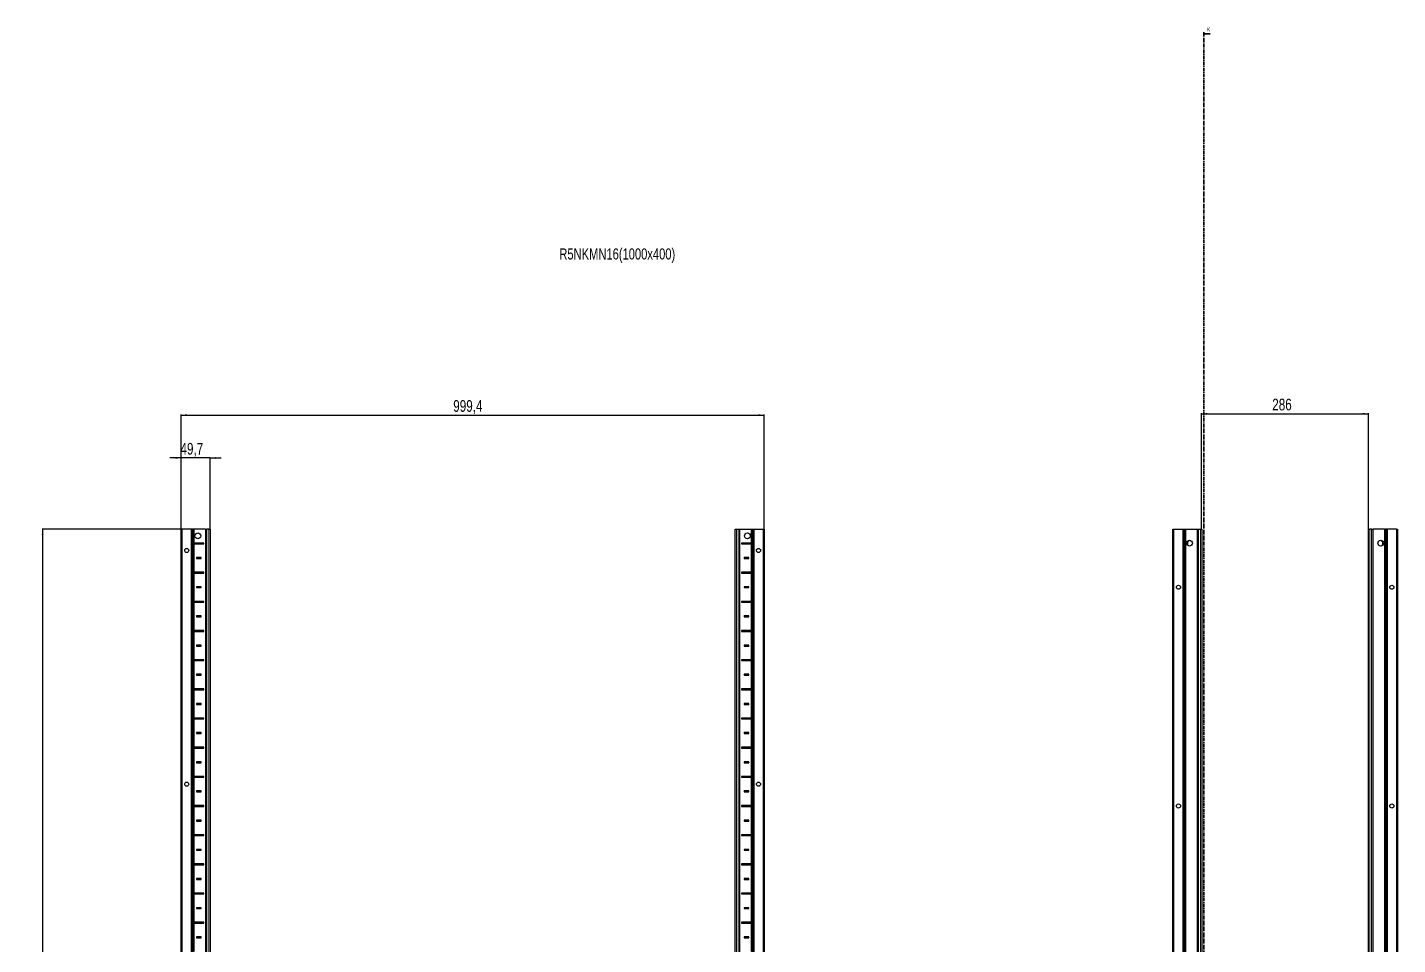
# Model space of a CAD drawing. Header units: millimetres. Extents: x -199 to 4153, y -1647 to 1507.
# Drawn here: x -199 to 2149, y -65 to 1507 of the extents above; entities that cross this region are included whole.
import ezdxf

# ---------------------------------------------------------------- set-up
doc = ezdxf.new("R2010")
doc.units = ezdxf.units.MM
doc.linetypes.add('CENTER', pattern=[10.16, 6.35, -1.27, 1.27, -1.27])
doc.layers.add('FORMAT', color=7, linetype='Continuous')
doc.styles.add('SLDTEXTSTYLE0', font='TXT', dxfattribs={"width": 0.75})
doc.dimstyles.new('SLDDIMSTYLE0', dxfattribs={"dimtxt": 20, "dimasz": 10, "dimexe": 0, "dimexo": 0.0625, "dimgap": 5, "dimtad": 2, "dimdec": 1, "dimrnd": 1e-09, "dimzin": 12, "dimdsep": 46, "dimtxsty": 'SLDTEXTSTYLE0', "dimsah": 1, "dimcen": 0.09, "dimadec": 0, "dimazin": 3, "dimtfac": 1, "dimtofl": 0, "dimtmove": 0, "dimatfit": 3, "dimfxl": 0, "dimfrac": 2, "dimtolj": 1, "dimtzin": 12, "dimarcsym": 0})
doc.dimstyles.new('SLDDIMSTYLE1', dxfattribs={"dimtxt": 20, "dimasz": 10, "dimexe": 0, "dimexo": 0.0625, "dimgap": 5, "dimtad": 2, "dimdec": 1, "dimrnd": 1e-09, "dimzin": 12, "dimdsep": 46, "dimtxsty": 'SLDTEXTSTYLE0', "dimsah": 1, "dimcen": 0.09, "dimadec": 0, "dimazin": 3, "dimtfac": 1, "dimtmove": 0, "dimatfit": 0, "dimfxl": 0, "dimfrac": 2, "dimtolj": 1, "dimtzin": 12, "dimarcsym": 0})

# ---------------------------------------------------------------- blocks, each defined once
blk = doc.blocks.new('_D')
at = {"layer": 'FORMAT'}
for p, q in [((86.4, 647.2), (-174.2, 647.2)), ((-173.2, 647.2), (-173.2, -851.8)), ((86.4, -851.8), (-174.2, -851.8))]:
    blk.add_line(p, q, dxfattribs=at)
for points in [[(-173.2, 647.2), (-174.7, 637.2), (-171.6, 637.2)], [(-173.2, -851.8), (-171.6, -841.8), (-174.7, -841.8)]]:
    blk.add_solid(points, dxfattribs=at)
at = {"layer": 'FORMAT', "insert": (-198.9, -131.8), "char_height": 20, "attachment_point": 1, "rotation": 90, "style": 'SLDTEXTSTYLE0'}
blk.add_mtext('1499', dxfattribs=at)
blk = doc.blocks.new('_D_1')
at = {"layer": 'FORMAT'}
for p, q in [((64, 647.2), (64, 843.6)), ((64, 842.6), (1063.4, 842.6)), ((1063.4, 647.2), (1063.4, 843.6))]:
    blk.add_line(p, q, dxfattribs=at)
for points in [[(64, 842.6), (74, 841.1), (74, 844.2)], [(1063.4, 842.6), (1053.4, 844.2), (1053.4, 841.1)]]:
    blk.add_solid(points, dxfattribs=at)
at = {"layer": 'FORMAT', "insert": (530.4, 868.4), "char_height": 20, "attachment_point": 1, "style": 'SLDTEXTSTYLE0'}
blk.add_mtext('999,4', dxfattribs=at)
blk = doc.blocks.new('_D_2')
at = {"layer": 'FORMAT'}
for p, q in [((64, 769.2), (44.7, 769.2)), ((64, 647.2), (64, 770.2)), ((113.7, 769.2), (64, 769.2)), ((113.7, 647.2), (113.7, 770.2)), ((113.7, 769.2), (132.9, 769.2))]:
    blk.add_line(p, q, dxfattribs=at)
for points in [[(64, 769.2), (54, 770.7), (54, 767.7)], [(113.7, 769.2), (123.7, 767.7), (123.7, 770.7)]]:
    blk.add_solid(points, dxfattribs=at)
at = {"layer": 'FORMAT', "insert": (63, 795), "char_height": 20, "attachment_point": 1, "style": 'SLDTEXTSTYLE0'}
blk.add_mtext('49,7', dxfattribs=at)
blk = doc.blocks.new('_D_4')
at = {"layer": 'FORMAT'}
for p, q in [((1812.9, 647.2), (1812.9, 846)), ((2098.9, 647.2), (2098.9, 846)), ((1812.9, 845), (2098.9, 845))]:
    blk.add_line(p, q, dxfattribs=at)
for points in [[(1812.9, 845), (1822.9, 843.5), (1822.9, 846.5)], [(2098.9, 845), (2088.9, 846.5), (2088.9, 843.5)]]:
    blk.add_solid(points, dxfattribs=at)
at = {"layer": 'FORMAT', "insert": (1933.8, 870.8), "char_height": 20, "attachment_point": 1, "style": 'SLDTEXTSTYLE0'}
blk.add_mtext('286', dxfattribs=at)

msp = doc.modelspace()

# ---------------------------------------------------------------- linework, layer by layer
at = {"color": 7, "linetype": 'CENTER', "lineweight": 35}
msp.add_line((1816.67, 1499.09), (1816.67, -1103.67), dxfattribs=at)
at = {"color": 7, "linetype": 'Continuous', "lineweight": 35}
msp.add_line((1827.31, 1496.09), (1816.67, 1496.09), dxfattribs=at)
at = {"color": 7, "linetype": 'Continuous', "lineweight": 25}
for p, q in [((63.98, -851.79), (63.98, 647.21)), ((63.98, 647.21), (65.98, 647.21)), ((81.33, 647.21), (65.98, 647.21)), ((81.33, 647.21), (81.98, 647.21)), ((81.98, -851.79), (81.98, 647.21)), ((81.98, 647.21), (82.56, 647.21)), ((83.77, 647.21), (82.56, 647.21)), ((83.77, -851.79), (83.77, 647.21)), ((83.8, 647.21), (83.77, 647.21)), ((83.8, -851.79), (83.8, 647.21)), ((85.01, 647.21), (83.8, 647.21)), ((85.01, 647.21), (86.42, 647.21)), ((105.83, 647.21), (86.42, 647.21)), ((105.83, 647.21), (106.48, 647.21)), ((106.48, -851.79), (106.48, 647.21)), ((106.48, 647.21), (108.48, 647.21)), ((111.68, 647.21), (108.48, 647.21)), ((111.68, 647.21), (113.68, 647.21)), ((113.68, 647.21), (113.68, -851.79)), ((1013.68, -851.79), (1013.68, 647.21)), ((1013.68, 647.21), (1015.68, 647.21)), ((1015.68, 647.21), (1018.88, 647.21)), ((1018.88, 647.21), (1020.88, 647.21)), ((1020.88, 647.21), (1020.88, -851.79)), ((1020.88, 647.21), (1021.53, 647.21)), ((1021.53, 647.21), (1040.93, 647.21)), ((1040.93, 647.21), (1042.34, 647.21)), ((1042.34, 647.21), (1043.55, 647.21)), ((1043.55, 647.21), (1043.55, -851.79)), ((1043.55, 647.21), (1043.58, 647.21)), ((1043.58, 647.21), (1043.58, -851.79)), ((1043.58, 647.21), (1044.79, 647.21)), ((1044.79, 647.21), (1045.38, 647.21)), ((1045.38, 647.21), (1045.38, -851.79)), ((1045.38, 647.21), (1046.03, 647.21)), ((1046.03, 647.21), (1061.38, 647.21)), ((1061.38, 647.21), (1063.38, 647.21)), ((1063.38, 647.21), (1063.38, -851.79)), ((1763.24, -851.79), (1763.24, 647.21)), ((1763.24, 647.21), (1765.24, 647.21)), ((1765.24, 647.21), (1780.59, 647.21)), ((1780.59, 647.21), (1781.24, 647.21)), ((1781.24, 623.46), (1781.24, 647.21)), ((1781.24, 647.21), (1781.83, 647.21)), ((1781.83, 647.21), (1783.03, 647.21)), ((1783.03, 647.21), (1783.03, -851.79)), ((1783.03, 647.21), (1783.07, 647.21)), ((1783.07, 647.21), (1783.07, -851.79)), ((1783.07, 647.21), (1784.27, 647.21)), ((1784.27, 647.21), (1785.69, 647.21)), ((1785.69, 647.21), (1805.09, 647.21)), ((1805.09, 647.21), (1805.74, 647.21)), ((1805.74, -851.79), (1805.74, 647.21)), ((1805.74, 647.21), (1807.74, 647.21)), ((1807.74, 647.21), (1810.94, 647.21)), ((1810.94, 647.21), (1812.94, 647.21)), ((1812.94, 647.21), (1812.94, -851.79)), ((2098.94, -851.79), (2098.94, 647.21)), ((2098.94, 647.21), (2100.94, 647.21)), ((2104.14, 647.21), (2100.94, 647.21)), ((2104.14, 647.21), (2106.14, 647.21)), ((2106.14, 647.21), (2106.14, -851.79)), ((2106.14, 647.21), (2106.79, 647.21)), ((2126.19, 647.21), (2106.79, 647.21)), ((2126.19, 647.21), (2127.61, 647.21)), ((2128.81, 647.21), (2127.61, 647.21)), ((2128.81, -851.79), (2128.81, 647.21)), ((2128.85, 647.21), (2128.81, 647.21)), ((2128.85, -851.79), (2128.85, 647.21)), ((2130.05, 647.21), (2128.85, 647.21)), ((2130.05, 647.21), (2130.64, 647.21)), ((2130.64, 647.21), (2130.64, 623.46)), ((2130.64, 647.21), (2131.29, 647.21)), ((2146.64, 647.21), (2131.29, 647.21)), ((2146.64, 647.21), (2148.64, 647.21)), ((2148.64, 647.21), (2148.64, -851.79)), ((85.93, 623.35), (85.93, 622.06)), ((86.58, 622.71), (85.93, 623.35)), ((86.58, 622.71), (85.93, 622.06)), ((102.83, 623.46), (86.42, 623.46)), ((86.42, 621.96), (102.83, 621.96)), ((102.08, 622.71), (86.58, 622.71)), ((102.08, 622.71), (102.83, 623.46)), ((102.08, 622.71), (102.83, 621.96)), ((102.83, 621.96), (102.83, 623.46)), ((1025.28, 622.71), (1024.53, 623.46)), ((1040.93, 623.46), (1024.53, 623.46)), ((1024.53, 623.46), (1024.53, 621.96)), ((1025.28, 622.71), (1024.53, 621.96)), ((1024.53, 621.96), (1040.93, 621.96)), ((1025.28, 622.71), (1040.78, 622.71)), ((1040.78, 622.71), (1041.42, 623.35)), ((1040.78, 622.71), (1041.42, 622.06)), ((1041.42, 622.06), (1041.42, 623.35)), ((1781.3, 623.35), (1781.24, 623.46)), ((1781.24, 623.46), (1781.24, 621.96)), ((1781.24, 621.96), (1781.3, 622.06)), ((1781.24, 573.46), (1781.24, 621.96)), ((1781.3, 622.06), (1781.3, 623.35)), ((1791.29, 627.73), (1791.29, 628.14)), ((2120.59, 628.14), (2120.59, 627.73)), ((2130.64, 623.46), (2130.58, 623.35)), ((2130.58, 623.35), (2130.58, 622.06)), ((2130.58, 622.06), (2130.64, 621.96)), ((2130.64, 621.96), (2130.64, 623.46)), ((2130.64, 621.96), (2130.64, 573.46)), ((98.33, 598.46), (90.33, 598.46)), ((90.33, 598.46), (90.33, 596.96)), ((91.08, 597.71), (90.33, 598.46)), ((91.08, 597.71), (90.33, 596.96)), ((90.33, 596.96), (98.33, 596.96)), ((97.58, 597.71), (91.08, 597.71)), ((97.58, 597.71), (98.33, 598.46)), ((97.58, 597.71), (98.33, 596.96)), ((98.33, 596.96), (98.33, 598.46)), ((1037.03, 598.46), (1029.03, 598.46)), ((1029.03, 598.46), (1029.03, 596.96)), ((1029.78, 597.71), (1029.03, 598.46)), ((1029.78, 597.71), (1029.03, 596.96)), ((1029.03, 596.96), (1037.03, 596.96)), ((1029.78, 597.71), (1036.28, 597.71)), ((1036.28, 597.71), (1037.03, 598.46)), ((1036.28, 597.71), (1037.03, 596.96)), ((1037.03, 596.96), (1037.03, 598.46)), ((85.93, 573.35), (85.93, 572.06)), ((86.58, 572.71), (85.93, 573.35)), ((86.58, 572.71), (85.93, 572.06)), ((102.83, 573.46), (86.42, 573.46)), ((86.42, 571.96), (102.83, 571.96)), ((102.08, 572.71), (86.58, 572.71)), ((102.08, 572.71), (102.83, 573.46)), ((102.08, 572.71), (102.83, 571.96)), ((102.83, 571.96), (102.83, 573.46)), ((1040.93, 573.46), (1024.53, 573.46)), ((1024.53, 573.46), (1024.53, 571.96)), ((1025.28, 572.71), (1024.53, 573.46)), ((1025.28, 572.71), (1024.53, 571.96)), ((1024.53, 571.96), (1040.93, 571.96)), ((1025.28, 572.71), (1040.78, 572.71)), ((1040.78, 572.71), (1041.42, 573.35)), ((1040.78, 572.71), (1041.42, 572.06)), ((1041.42, 572.06), (1041.42, 573.35)), ((1781.3, 573.35), (1781.24, 573.46)), ((1781.24, 573.46), (1781.24, 571.96)), ((1781.24, 571.96), (1781.3, 572.06)), ((1781.24, 523.46), (1781.24, 571.96)), ((1781.3, 572.06), (1781.3, 573.35)), ((2130.64, 573.46), (2130.58, 573.35)), ((2130.58, 573.35), (2130.58, 572.06)), ((2130.58, 572.06), (2130.64, 571.96)), ((2130.64, 571.96), (2130.64, 573.46)), ((2130.64, 571.96), (2130.64, 523.46)), ((98.33, 548.46), (90.33, 548.46)), ((90.33, 548.46), (90.33, 546.96)), ((91.08, 547.71), (90.33, 548.46)), ((91.08, 547.71), (90.33, 546.96)), ((90.33, 546.96), (98.33, 546.96)), ((97.58, 547.71), (91.08, 547.71)), ((97.58, 547.71), (98.33, 548.46)), ((97.58, 547.71), (98.33, 546.96)), ((98.33, 546.96), (98.33, 548.46)), ((1037.03, 548.46), (1029.03, 548.46)), ((1029.03, 548.46), (1029.03, 546.96)), ((1029.78, 547.71), (1029.03, 548.46)), ((1029.78, 547.71), (1029.03, 546.96)), ((1029.03, 546.96), (1037.03, 546.96)), ((1029.78, 547.71), (1036.28, 547.71)), ((1036.28, 547.71), (1037.03, 548.46)), ((1036.28, 547.71), (1037.03, 546.96)), ((1037.03, 546.96), (1037.03, 548.46)), ((85.93, 523.35), (85.93, 522.06)), ((86.58, 522.71), (85.93, 523.35)), ((86.58, 522.71), (85.93, 522.06)), ((102.83, 523.46), (86.42, 523.46)), ((86.42, 521.96), (102.83, 521.96)), ((102.08, 522.71), (86.58, 522.71)), ((102.08, 522.71), (102.83, 523.46)), ((102.08, 522.71), (102.83, 521.96)), ((102.83, 521.96), (102.83, 523.46)), ((1040.93, 523.46), (1024.53, 523.46)), ((1024.53, 523.46), (1024.53, 521.96)), ((1025.28, 522.71), (1024.53, 523.46)), ((1025.28, 522.71), (1024.53, 521.96)), ((1024.53, 521.96), (1040.93, 521.96)), ((1025.28, 522.71), (1040.78, 522.71)), ((1040.78, 522.71), (1041.42, 523.35)), ((1040.78, 522.71), (1041.42, 522.06)), ((1041.42, 522.06), (1041.42, 523.35)), ((1781.3, 523.35), (1781.24, 523.46)), ((1781.24, 523.46), (1781.24, 521.96)), ((1781.24, 521.96), (1781.3, 522.06)), ((1781.24, 473.46), (1781.24, 521.96)), ((1781.3, 522.06), (1781.3, 523.35)), ((2130.64, 523.46), (2130.58, 523.35)), ((2130.58, 523.35), (2130.58, 522.06)), ((2130.58, 522.06), (2130.64, 521.96)), ((2130.64, 521.96), (2130.64, 523.46)), ((2130.64, 521.96), (2130.64, 473.46)), ((98.33, 498.46), (90.33, 498.46)), ((90.33, 498.46), (90.33, 496.96)), ((91.08, 497.71), (90.33, 498.46)), ((91.08, 497.71), (90.33, 496.96)), ((90.33, 496.96), (98.33, 496.96)), ((97.58, 497.71), (91.08, 497.71)), ((97.58, 497.71), (98.33, 498.46)), ((97.58, 497.71), (98.33, 496.96)), ((98.33, 496.96), (98.33, 498.46)), ((1037.03, 498.46), (1029.03, 498.46)), ((1029.03, 498.46), (1029.03, 496.96)), ((1029.78, 497.71), (1029.03, 498.46)), ((1029.78, 497.71), (1029.03, 496.96)), ((1029.03, 496.96), (1037.03, 496.96)), ((1029.78, 497.71), (1036.28, 497.71)), ((1036.28, 497.71), (1037.03, 498.46)), ((1036.28, 497.71), (1037.03, 496.96)), ((1037.03, 496.96), (1037.03, 498.46)), ((85.93, 473.35), (85.93, 472.06)), ((86.58, 472.71), (85.93, 473.35)), ((86.58, 472.71), (85.93, 472.06)), ((102.83, 473.46), (86.42, 473.46)), ((86.42, 471.96), (102.83, 471.96)), ((102.08, 472.71), (86.58, 472.71)), ((102.08, 472.71), (102.83, 473.46)), ((102.08, 472.71), (102.83, 471.96)), ((102.83, 471.96), (102.83, 473.46)), ((1040.93, 473.46), (1024.53, 473.46)), ((1024.53, 473.46), (1024.53, 471.96)), ((1025.28, 472.71), (1024.53, 473.46)), ((1025.28, 472.71), (1024.53, 471.96)), ((1024.53, 471.96), (1040.93, 471.96)), ((1025.28, 472.71), (1040.78, 472.71)), ((1040.78, 472.71), (1041.42, 473.35)), ((1040.78, 472.71), (1041.42, 472.06)), ((1041.42, 472.06), (1041.42, 473.35)), ((1781.3, 473.35), (1781.24, 473.46)), ((1781.24, 473.46), (1781.24, 471.96)), ((1781.24, 471.96), (1781.3, 472.06)), ((1781.24, 423.46), (1781.24, 471.96)), ((1781.3, 472.06), (1781.3, 473.35)), ((2130.64, 473.46), (2130.58, 473.35)), ((2130.58, 473.35), (2130.58, 472.06)), ((2130.58, 472.06), (2130.64, 471.96)), ((2130.64, 471.96), (2130.64, 473.46)), ((2130.64, 471.96), (2130.64, 423.46)), ((98.33, 448.46), (90.33, 448.46)), ((90.33, 448.46), (90.33, 446.96)), ((91.08, 447.71), (90.33, 448.46)), ((91.08, 447.71), (90.33, 446.96)), ((90.33, 446.96), (98.33, 446.96)), ((97.58, 447.71), (91.08, 447.71)), ((97.58, 447.71), (98.33, 448.46)), ((97.58, 447.71), (98.33, 446.96)), ((98.33, 446.96), (98.33, 448.46)), ((1037.03, 448.46), (1029.03, 448.46)), ((1029.03, 448.46), (1029.03, 446.96)), ((1029.78, 447.71), (1029.03, 448.46)), ((1029.78, 447.71), (1029.03, 446.96)), ((1029.03, 446.96), (1037.03, 446.96)), ((1029.78, 447.71), (1036.28, 447.71)), ((1036.28, 447.71), (1037.03, 448.46)), ((1036.28, 447.71), (1037.03, 446.96)), ((1037.03, 446.96), (1037.03, 448.46)), ((85.93, 423.35), (85.93, 422.06)), ((86.58, 422.71), (85.93, 423.35)), ((86.58, 422.71), (85.93, 422.06)), ((102.83, 423.46), (86.42, 423.46)), ((102.08, 422.71), (86.58, 422.71)), ((102.08, 422.71), (102.83, 423.46)), ((102.08, 422.71), (102.83, 421.96)), ((102.83, 421.96), (102.83, 423.46)), ((1040.93, 423.46), (1024.53, 423.46)), ((1024.53, 423.46), (1024.53, 421.96)), ((1025.28, 422.71), (1024.53, 423.46)), ((1025.28, 422.71), (1024.53, 421.96)), ((1025.28, 422.71), (1040.78, 422.71)), ((1040.78, 422.71), (1041.42, 423.35)), ((1040.78, 422.71), (1041.42, 422.06)), ((1041.42, 422.06), (1041.42, 423.35)), ((1781.3, 423.35), (1781.24, 423.46)), ((1781.24, 423.46), (1781.24, 421.96)), ((1781.3, 422.06), (1781.3, 423.35)), ((2130.64, 423.46), (2130.58, 423.35)), ((2130.58, 423.35), (2130.58, 422.06)), ((2130.64, 421.96), (2130.64, 423.46)), ((86.42, 421.96), (102.83, 421.96)), ((1024.53, 421.96), (1040.93, 421.96)), ((1781.24, 421.96), (1781.3, 422.06)), ((1781.24, 373.46), (1781.24, 421.96)), ((2130.58, 422.06), (2130.64, 421.96)), ((2130.64, 421.96), (2130.64, 373.46)), ((98.33, 398.46), (90.33, 398.46)), ((90.33, 398.46), (90.33, 396.96)), ((91.08, 397.71), (90.33, 398.46)), ((91.08, 397.71), (90.33, 396.96)), ((90.33, 396.96), (98.33, 396.96)), ((97.58, 397.71), (91.08, 397.71)), ((97.58, 397.71), (98.33, 398.46)), ((97.58, 397.71), (98.33, 396.96)), ((98.33, 396.96), (98.33, 398.46)), ((1037.03, 398.46), (1029.03, 398.46)), ((1029.03, 398.46), (1029.03, 396.96)), ((1029.78, 397.71), (1029.03, 398.46)), ((1029.78, 397.71), (1029.03, 396.96)), ((1029.03, 396.96), (1037.03, 396.96)), ((1029.78, 397.71), (1036.28, 397.71)), ((1036.28, 397.71), (1037.03, 398.46)), ((1036.28, 397.71), (1037.03, 396.96)), ((1037.03, 396.96), (1037.03, 398.46)), ((85.93, 373.35), (85.93, 372.06)), ((86.58, 372.71), (85.93, 373.35)), ((86.58, 372.71), (85.93, 372.06)), ((102.83, 373.46), (86.42, 373.46)), ((86.42, 371.96), (102.83, 371.96)), ((102.08, 372.71), (86.58, 372.71)), ((102.08, 372.71), (102.83, 373.46)), ((102.08, 372.71), (102.83, 371.96)), ((102.83, 371.96), (102.83, 373.46)), ((1040.93, 373.46), (1024.53, 373.46)), ((1024.53, 373.46), (1024.53, 371.96)), ((1025.28, 372.71), (1024.53, 373.46)), ((1025.28, 372.71), (1024.53, 371.96)), ((1024.53, 371.96), (1040.93, 371.96)), ((1025.28, 372.71), (1040.78, 372.71)), ((1040.78, 372.71), (1041.42, 373.35)), ((1040.78, 372.71), (1041.42, 372.06)), ((1041.42, 372.06), (1041.42, 373.35)), ((1781.3, 373.35), (1781.24, 373.46)), ((1781.24, 373.46), (1781.24, 371.96)), ((1781.24, 371.96), (1781.3, 372.06)), ((1781.24, 323.46), (1781.24, 371.96)), ((1781.3, 372.06), (1781.3, 373.35)), ((2130.64, 373.46), (2130.58, 373.35)), ((2130.58, 373.35), (2130.58, 372.06)), ((2130.58, 372.06), (2130.64, 371.96)), ((2130.64, 371.96), (2130.64, 373.46)), ((2130.64, 371.96), (2130.64, 323.46)), ((98.33, 348.46), (90.33, 348.46)), ((90.33, 348.46), (90.33, 346.96)), ((91.08, 347.71), (90.33, 348.46)), ((91.08, 347.71), (90.33, 346.96)), ((90.33, 346.96), (98.33, 346.96)), ((97.58, 347.71), (91.08, 347.71)), ((97.58, 347.71), (98.33, 348.46)), ((97.58, 347.71), (98.33, 346.96)), ((98.33, 346.96), (98.33, 348.46)), ((1037.03, 348.46), (1029.03, 348.46)), ((1029.03, 348.46), (1029.03, 346.96)), ((1029.78, 347.71), (1029.03, 348.46)), ((1029.78, 347.71), (1029.03, 346.96)), ((1029.03, 346.96), (1037.03, 346.96)), ((1029.78, 347.71), (1036.28, 347.71)), ((1036.28, 347.71), (1037.03, 348.46)), ((1036.28, 347.71), (1037.03, 346.96)), ((1037.03, 346.96), (1037.03, 348.46)), ((85.93, 323.35), (85.93, 322.06)), ((86.58, 322.71), (85.93, 323.35)), ((86.58, 322.71), (85.93, 322.06)), ((102.83, 323.46), (86.42, 323.46)), ((86.42, 321.96), (102.83, 321.96)), ((102.08, 322.71), (86.58, 322.71)), ((102.08, 322.71), (102.83, 323.46)), ((102.08, 322.71), (102.83, 321.96)), ((102.83, 321.96), (102.83, 323.46)), ((1040.93, 323.46), (1024.53, 323.46)), ((1024.53, 323.46), (1024.53, 321.96)), ((1025.28, 322.71), (1024.53, 323.46)), ((1025.28, 322.71), (1024.53, 321.96)), ((1024.53, 321.96), (1040.93, 321.96)), ((1025.28, 322.71), (1040.78, 322.71)), ((1040.78, 322.71), (1041.42, 323.35)), ((1040.78, 322.71), (1041.42, 322.06)), ((1041.42, 322.06), (1041.42, 323.35)), ((1781.3, 323.35), (1781.24, 323.46)), ((1781.24, 323.46), (1781.24, 321.96)), ((1781.24, 321.96), (1781.3, 322.06)), ((1781.24, 273.46), (1781.24, 321.96)), ((1781.3, 322.06), (1781.3, 323.35)), ((2130.64, 323.46), (2130.58, 323.35)), ((2130.58, 323.35), (2130.58, 322.06)), ((2130.58, 322.06), (2130.64, 321.96)), ((2130.64, 321.96), (2130.64, 323.46)), ((2130.64, 321.96), (2130.64, 273.46)), ((98.33, 298.46), (90.33, 298.46)), ((90.33, 298.46), (90.33, 296.96)), ((91.08, 297.71), (90.33, 298.46)), ((91.08, 297.71), (90.33, 296.96)), ((90.33, 296.96), (98.33, 296.96)), ((97.58, 297.71), (91.08, 297.71)), ((97.58, 297.71), (98.33, 298.46)), ((97.58, 297.71), (98.33, 296.96)), ((98.33, 296.96), (98.33, 298.46)), ((1037.03, 298.46), (1029.03, 298.46)), ((1029.03, 298.46), (1029.03, 296.96)), ((1029.78, 297.71), (1029.03, 298.46)), ((1029.78, 297.71), (1029.03, 296.96)), ((1029.03, 296.96), (1037.03, 296.96)), ((1029.78, 297.71), (1036.28, 297.71)), ((1036.28, 297.71), (1037.03, 298.46)), ((1036.28, 297.71), (1037.03, 296.96)), ((1037.03, 296.96), (1037.03, 298.46)), ((85.93, 273.35), (85.93, 272.06)), ((86.58, 272.71), (85.93, 273.35)), ((86.58, 272.71), (85.93, 272.06)), ((102.83, 273.46), (86.42, 273.46)), ((86.42, 271.96), (102.83, 271.96)), ((102.08, 272.71), (86.58, 272.71)), ((102.08, 272.71), (102.83, 273.46)), ((102.08, 272.71), (102.83, 271.96)), ((102.83, 271.96), (102.83, 273.46)), ((1040.93, 273.46), (1024.53, 273.46)), ((1024.53, 273.46), (1024.53, 271.96)), ((1025.28, 272.71), (1024.53, 273.46)), ((1025.28, 272.71), (1024.53, 271.96)), ((1024.53, 271.96), (1040.93, 271.96)), ((1025.28, 272.71), (1040.78, 272.71)), ((1040.78, 272.71), (1041.42, 273.35)), ((1040.78, 272.71), (1041.42, 272.06)), ((1041.42, 272.06), (1041.42, 273.35)), ((1781.3, 273.35), (1781.24, 273.46)), ((1781.24, 273.46), (1781.24, 271.96)), ((1781.24, 271.96), (1781.3, 272.06)), ((1781.24, 223.46), (1781.24, 271.96)), ((1781.3, 272.06), (1781.3, 273.35)), ((2130.64, 273.46), (2130.58, 273.35)), ((2130.58, 273.35), (2130.58, 272.06)), ((2130.58, 272.06), (2130.64, 271.96)), ((2130.64, 271.96), (2130.64, 273.46)), ((2130.64, 271.96), (2130.64, 223.46)), ((98.33, 248.46), (90.33, 248.46)), ((90.33, 248.46), (90.33, 246.96)), ((91.08, 247.71), (90.33, 248.46)), ((91.08, 247.71), (90.33, 246.96)), ((90.33, 246.96), (98.33, 246.96)), ((97.58, 247.71), (91.08, 247.71)), ((97.58, 247.71), (98.33, 248.46)), ((97.58, 247.71), (98.33, 246.96)), ((98.33, 246.96), (98.33, 248.46)), ((1037.03, 248.46), (1029.03, 248.46)), ((1029.03, 248.46), (1029.03, 246.96)), ((1029.78, 247.71), (1029.03, 248.46)), ((1029.78, 247.71), (1029.03, 246.96)), ((1029.03, 246.96), (1037.03, 246.96)), ((1029.78, 247.71), (1036.28, 247.71)), ((1036.28, 247.71), (1037.03, 248.46)), ((1036.28, 247.71), (1037.03, 246.96)), ((1037.03, 246.96), (1037.03, 248.46)), ((85.93, 223.35), (85.93, 222.06)), ((86.58, 222.71), (85.93, 223.35)), ((86.58, 222.71), (85.93, 222.06)), ((102.83, 223.46), (86.42, 223.46)), ((86.42, 221.96), (102.83, 221.96)), ((102.08, 222.71), (86.58, 222.71)), ((102.08, 222.71), (102.83, 223.46)), ((102.08, 222.71), (102.83, 221.96)), ((102.83, 221.96), (102.83, 223.46)), ((1040.93, 223.46), (1024.53, 223.46)), ((1024.53, 223.46), (1024.53, 221.96)), ((1025.28, 222.71), (1024.53, 223.46)), ((1025.28, 222.71), (1024.53, 221.96)), ((1024.53, 221.96), (1040.93, 221.96)), ((1025.28, 222.71), (1040.78, 222.71)), ((1040.78, 222.71), (1041.42, 223.35)), ((1040.78, 222.71), (1041.42, 222.06)), ((1041.42, 222.06), (1041.42, 223.35)), ((1781.3, 223.35), (1781.24, 223.46)), ((1781.24, 223.46), (1781.24, 221.96)), ((1781.24, 221.96), (1781.3, 222.06)), ((1781.24, 173.46), (1781.24, 221.96)), ((1781.3, 222.06), (1781.3, 223.35)), ((2130.64, 223.46), (2130.58, 223.35)), ((2130.58, 223.35), (2130.58, 222.06)), ((2130.58, 222.06), (2130.64, 221.96)), ((2130.64, 221.96), (2130.64, 223.46)), ((2130.64, 221.96), (2130.64, 173.46)), ((98.33, 198.46), (90.33, 198.46)), ((90.33, 198.46), (90.33, 196.96)), ((91.08, 197.71), (90.33, 198.46)), ((91.08, 197.71), (90.33, 196.96)), ((90.33, 196.96), (98.33, 196.96)), ((97.58, 197.71), (91.08, 197.71)), ((97.58, 197.71), (98.33, 198.46)), ((97.58, 197.71), (98.33, 196.96)), ((98.33, 196.96), (98.33, 198.46)), ((1037.03, 198.46), (1029.03, 198.46)), ((1029.03, 198.46), (1029.03, 196.96)), ((1029.78, 197.71), (1029.03, 198.46)), ((1029.78, 197.71), (1029.03, 196.96)), ((1029.03, 196.96), (1037.03, 196.96)), ((1029.78, 197.71), (1036.28, 197.71)), ((1036.28, 197.71), (1037.03, 198.46)), ((1036.28, 197.71), (1037.03, 196.96)), ((1037.03, 196.96), (1037.03, 198.46)), ((85.93, 173.35), (85.93, 172.06)), ((86.58, 172.71), (85.93, 173.35)), ((86.58, 172.71), (85.93, 172.06)), ((102.83, 173.46), (86.42, 173.46)), ((86.42, 171.96), (102.83, 171.96)), ((102.08, 172.71), (86.58, 172.71)), ((102.08, 172.71), (102.83, 173.46)), ((102.08, 172.71), (102.83, 171.96)), ((102.83, 171.96), (102.83, 173.46)), ((1040.93, 173.46), (1024.53, 173.46)), ((1024.53, 173.46), (1024.53, 171.96)), ((1025.28, 172.71), (1024.53, 173.46)), ((1025.28, 172.71), (1024.53, 171.96)), ((1024.53, 171.96), (1040.93, 171.96)), ((1025.28, 172.71), (1040.78, 172.71)), ((1040.78, 172.71), (1041.42, 173.35)), ((1040.78, 172.71), (1041.42, 172.06)), ((1041.42, 172.06), (1041.42, 173.35)), ((1781.3, 173.35), (1781.24, 173.46)), ((1781.24, 173.46), (1781.24, 171.96)), ((1781.24, 171.96), (1781.3, 172.06)), ((1781.24, 123.46), (1781.24, 171.96)), ((1781.3, 172.06), (1781.3, 173.35)), ((2130.64, 173.46), (2130.58, 173.35)), ((2130.58, 173.35), (2130.58, 172.06)), ((2130.58, 172.06), (2130.64, 171.96)), ((2130.64, 171.96), (2130.64, 173.46)), ((2130.64, 171.96), (2130.64, 123.46)), ((98.33, 148.46), (90.33, 148.46)), ((90.33, 148.46), (90.33, 146.96)), ((91.08, 147.71), (90.33, 148.46)), ((91.08, 147.71), (90.33, 146.96)), ((90.33, 146.96), (98.33, 146.96)), ((97.58, 147.71), (91.08, 147.71)), ((97.58, 147.71), (98.33, 148.46)), ((97.58, 147.71), (98.33, 146.96)), ((98.33, 146.96), (98.33, 148.46)), ((1037.03, 148.46), (1029.03, 148.46)), ((1029.03, 148.46), (1029.03, 146.96)), ((1029.78, 147.71), (1029.03, 148.46)), ((1029.78, 147.71), (1029.03, 146.96)), ((1029.03, 146.96), (1037.03, 146.96)), ((1029.78, 147.71), (1036.28, 147.71)), ((1036.28, 147.71), (1037.03, 148.46)), ((1036.28, 147.71), (1037.03, 146.96)), ((1037.03, 146.96), (1037.03, 148.46)), ((85.93, 123.35), (85.93, 122.06)), ((86.58, 122.71), (85.93, 123.35)), ((86.58, 122.71), (85.93, 122.06)), ((102.83, 123.46), (86.42, 123.46)), ((86.42, 121.96), (102.83, 121.96)), ((102.08, 122.71), (86.58, 122.71)), ((102.08, 122.71), (102.83, 123.46)), ((102.08, 122.71), (102.83, 121.96)), ((102.83, 121.96), (102.83, 123.46)), ((1040.93, 123.46), (1024.53, 123.46)), ((1024.53, 123.46), (1024.53, 121.96)), ((1025.28, 122.71), (1024.53, 123.46)), ((1025.28, 122.71), (1024.53, 121.96)), ((1024.53, 121.96), (1040.93, 121.96)), ((1025.28, 122.71), (1040.78, 122.71)), ((1040.78, 122.71), (1041.42, 123.35)), ((1040.78, 122.71), (1041.42, 122.06)), ((1041.42, 122.06), (1041.42, 123.35)), ((1781.3, 123.35), (1781.24, 123.46)), ((1781.24, 123.46), (1781.24, 121.96)), ((1781.24, 121.96), (1781.3, 122.06)), ((1781.24, 73.46), (1781.24, 121.96)), ((1781.3, 122.06), (1781.3, 123.35)), ((2130.64, 123.46), (2130.58, 123.35)), ((2130.58, 123.35), (2130.58, 122.06)), ((2130.58, 122.06), (2130.64, 121.96)), ((2130.64, 121.96), (2130.64, 123.46)), ((2130.64, 121.96), (2130.64, 73.46)), ((98.33, 98.46), (90.33, 98.46)), ((90.33, 98.46), (90.33, 96.96)), ((91.08, 97.71), (90.33, 98.46)), ((91.08, 97.71), (90.33, 96.96)), ((90.33, 96.96), (98.33, 96.96)), ((97.58, 97.71), (91.08, 97.71)), ((97.58, 97.71), (98.33, 98.46)), ((97.58, 97.71), (98.33, 96.96)), ((98.33, 96.96), (98.33, 98.46)), ((1037.03, 98.46), (1029.03, 98.46)), ((1029.03, 98.46), (1029.03, 96.96)), ((1029.78, 97.71), (1029.03, 98.46)), ((1029.78, 97.71), (1029.03, 96.96)), ((1029.03, 96.96), (1037.03, 96.96)), ((1029.78, 97.71), (1036.28, 97.71)), ((1036.28, 97.71), (1037.03, 98.46)), ((1036.28, 97.71), (1037.03, 96.96)), ((1037.03, 96.96), (1037.03, 98.46)), ((85.93, 73.35), (85.93, 72.06)), ((86.58, 72.71), (85.93, 73.35)), ((86.58, 72.71), (85.93, 72.06)), ((102.83, 73.46), (86.42, 73.46)), ((86.42, 71.96), (102.83, 71.96)), ((102.08, 72.71), (86.58, 72.71)), ((102.08, 72.71), (102.83, 73.46)), ((102.08, 72.71), (102.83, 71.96)), ((102.83, 71.96), (102.83, 73.46)), ((1040.93, 73.46), (1024.53, 73.46)), ((1024.53, 73.46), (1024.53, 71.96)), ((1025.28, 72.71), (1024.53, 73.46)), ((1025.28, 72.71), (1024.53, 71.96)), ((1024.53, 71.96), (1040.93, 71.96)), ((1025.28, 72.71), (1040.78, 72.71)), ((1040.78, 72.71), (1041.42, 73.35)), ((1040.78, 72.71), (1041.42, 72.06)), ((1041.42, 72.06), (1041.42, 73.35)), ((1781.3, 73.35), (1781.24, 73.46)), ((1781.24, 73.46), (1781.24, 71.96)), ((1781.24, 71.96), (1781.3, 72.06)), ((1781.24, 23.46), (1781.24, 71.96)), ((1781.3, 72.06), (1781.3, 73.35)), ((2130.64, 73.46), (2130.58, 73.35)), ((2130.58, 73.35), (2130.58, 72.06)), ((2130.58, 72.06), (2130.64, 71.96)), ((2130.64, 71.96), (2130.64, 73.46)), ((2130.64, 71.96), (2130.64, 23.46)), ((98.33, 48.46), (90.33, 48.46)), ((90.33, 48.46), (90.33, 46.96)), ((91.08, 47.71), (90.33, 48.46)), ((91.08, 47.71), (90.33, 46.96)), ((97.58, 47.71), (91.08, 47.71)), ((97.58, 47.71), (98.33, 48.46)), ((97.58, 47.71), (98.33, 46.96)), ((98.33, 46.96), (98.33, 48.46)), ((1037.03, 48.46), (1029.03, 48.46)), ((1029.03, 48.46), (1029.03, 46.96)), ((1029.78, 47.71), (1029.03, 48.46)), ((1029.78, 47.71), (1029.03, 46.96)), ((1029.78, 47.71), (1036.28, 47.71)), ((1036.28, 47.71), (1037.03, 48.46)), ((1036.28, 47.71), (1037.03, 46.96)), ((1037.03, 46.96), (1037.03, 48.46)), ((90.33, 46.96), (98.33, 46.96)), ((1029.03, 46.96), (1037.03, 46.96)), ((85.93, 23.35), (85.93, 22.06)), ((86.58, 22.71), (85.93, 23.35)), ((86.58, 22.71), (85.93, 22.06)), ((102.83, 23.46), (86.42, 23.46)), ((86.42, 21.96), (102.83, 21.96)), ((102.08, 22.71), (86.58, 22.71)), ((102.08, 22.71), (102.83, 23.46)), ((102.08, 22.71), (102.83, 21.96)), ((102.83, 21.96), (102.83, 23.46)), ((1040.93, 23.46), (1024.53, 23.46)), ((1024.53, 23.46), (1024.53, 21.96)), ((1025.28, 22.71), (1024.53, 23.46)), ((1025.28, 22.71), (1024.53, 21.96)), ((1024.53, 21.96), (1040.93, 21.96)), ((1025.28, 22.71), (1040.78, 22.71)), ((1040.78, 22.71), (1041.42, 23.35)), ((1040.78, 22.71), (1041.42, 22.06)), ((1041.42, 22.06), (1041.42, 23.35)), ((1781.3, 23.35), (1781.24, 23.46)), ((1781.24, 23.46), (1781.24, 21.96)), ((1781.24, 21.96), (1781.3, 22.06)), ((1781.24, -26.54), (1781.24, 21.96)), ((1781.3, 22.06), (1781.3, 23.35)), ((2130.64, 23.46), (2130.58, 23.35)), ((2130.58, 23.35), (2130.58, 22.06)), ((2130.58, 22.06), (2130.64, 21.96)), ((2130.64, 21.96), (2130.64, 23.46)), ((2130.64, 21.96), (2130.64, -26.54)), ((98.33, -1.54), (90.33, -1.54)), ((90.33, -1.54), (90.33, -3.04)), ((91.08, -2.29), (90.33, -1.54)), ((91.08, -2.29), (90.33, -3.04)), ((90.33, -3.04), (98.33, -3.04)), ((97.58, -2.29), (91.08, -2.29)), ((97.58, -2.29), (98.33, -1.54)), ((97.58, -2.29), (98.33, -3.04)), ((98.33, -3.04), (98.33, -1.54)), ((1037.03, -1.54), (1029.03, -1.54)), ((1029.03, -1.54), (1029.03, -3.04)), ((1029.78, -2.29), (1029.03, -1.54)), ((1029.78, -2.29), (1029.03, -3.04)), ((1029.03, -3.04), (1037.03, -3.04)), ((1029.78, -2.29), (1036.28, -2.29)), ((1036.28, -2.29), (1037.03, -1.54)), ((1036.28, -2.29), (1037.03, -3.04)), ((1037.03, -3.04), (1037.03, -1.54)), ((85.93, -26.65), (85.93, -27.94)), ((86.58, -27.29), (85.93, -26.65)), ((86.58, -27.29), (85.93, -27.94)), ((102.83, -26.54), (86.42, -26.54)), ((86.42, -28.04), (102.83, -28.04)), ((102.08, -27.29), (86.58, -27.29)), ((102.08, -27.29), (102.83, -26.54)), ((102.08, -27.29), (102.83, -28.04)), ((102.83, -28.04), (102.83, -26.54)), ((1040.93, -26.54), (1024.53, -26.54)), ((1024.53, -26.54), (1024.53, -28.04)), ((1025.28, -27.29), (1024.53, -26.54)), ((1025.28, -27.29), (1024.53, -28.04)), ((1024.53, -28.04), (1040.93, -28.04)), ((1025.28, -27.29), (1040.78, -27.29)), ((1040.78, -27.29), (1041.42, -26.65)), ((1040.78, -27.29), (1041.42, -27.94)), ((1041.42, -27.94), (1041.42, -26.65)), ((1781.3, -26.65), (1781.24, -26.54)), ((1781.24, -26.54), (1781.24, -28.04)), ((1781.24, -28.04), (1781.3, -27.94)), ((1781.24, -76.54), (1781.24, -28.04)), ((1781.3, -27.94), (1781.3, -26.65)), ((2130.64, -26.54), (2130.58, -26.65)), ((2130.58, -26.65), (2130.58, -27.94)), ((2130.58, -27.94), (2130.64, -28.04)), ((2130.64, -28.04), (2130.64, -26.54)), ((2130.64, -28.04), (2130.64, -76.54)), ((98.33, -51.54), (90.33, -51.54)), ((90.33, -51.54), (90.33, -53.04)), ((91.08, -52.29), (90.33, -51.54)), ((91.08, -52.29), (90.33, -53.04)), ((90.33, -53.04), (98.33, -53.04)), ((97.58, -52.29), (91.08, -52.29)), ((97.58, -52.29), (98.33, -51.54)), ((97.58, -52.29), (98.33, -53.04)), ((98.33, -53.04), (98.33, -51.54)), ((1037.03, -51.54), (1029.03, -51.54)), ((1029.03, -51.54), (1029.03, -53.04)), ((1029.78, -52.29), (1029.03, -51.54)), ((1029.78, -52.29), (1029.03, -53.04)), ((1029.03, -53.04), (1037.03, -53.04)), ((1029.78, -52.29), (1036.28, -52.29)), ((1036.28, -52.29), (1037.03, -51.54)), ((1036.28, -52.29), (1037.03, -53.04)), ((1037.03, -53.04), (1037.03, -51.54))]:
    msp.add_line(p, q, dxfattribs=at)
at = {"color": 8, "linetype": 'Continuous', "lineweight": 18}
for p, q in [((65.98, 647.21), (65.98, -851.79)), ((81.33, -851.79), (81.33, 647.21)), ((82.56, 647.21), (82.56, -851.79)), ((85.01, -851.79), (85.01, 647.21)), ((86.42, 647.21), (86.42, 623.46)), ((105.83, -851.79), (105.83, 647.21)), ((108.48, 647.21), (108.48, -851.79)), ((111.68, -851.79), (111.68, 647.21)), ((1015.68, 647.21), (1015.68, -851.79)), ((1018.88, -851.79), (1018.88, 647.21)), ((1021.53, 647.21), (1021.53, -851.79)), ((1040.93, 623.46), (1040.93, 647.21)), ((1042.34, 647.21), (1042.34, -851.79)), ((1044.79, -851.79), (1044.79, 647.21)), ((1046.03, 647.21), (1046.03, -851.79)), ((1061.38, -851.79), (1061.38, 647.21)), ((1765.24, 647.21), (1765.24, -851.79)), ((1780.59, -851.79), (1780.59, 647.21)), ((1781.83, 647.21), (1781.83, -851.79)), ((1784.27, -851.79), (1784.27, 647.21)), ((1785.69, 647.21), (1785.69, -851.79)), ((1805.09, -851.79), (1805.09, 647.21)), ((1807.74, 647.21), (1807.74, -851.79)), ((1810.94, -851.79), (1810.94, 647.21)), ((2100.94, 647.21), (2100.94, -851.79)), ((2104.14, -851.79), (2104.14, 647.21)), ((2106.79, 647.21), (2106.79, -851.79)), ((2126.19, -851.79), (2126.19, 647.21)), ((2127.61, 647.21), (2127.61, -851.79)), ((2130.05, -851.79), (2130.05, 647.21)), ((2131.29, 647.21), (2131.29, -851.79)), ((2146.64, -851.79), (2146.64, 647.21)), ((86.42, 621.96), (86.42, 573.46)), ((1040.93, 573.46), (1040.93, 621.96)), ((86.42, 571.96), (86.42, 523.46)), ((1040.93, 523.46), (1040.93, 571.96)), ((86.42, 521.96), (86.42, 473.46)), ((1040.93, 473.46), (1040.93, 521.96)), ((86.42, 471.96), (86.42, 423.46)), ((1040.93, 423.46), (1040.93, 471.96)), ((86.42, 421.96), (86.42, 373.46)), ((1040.93, 373.46), (1040.93, 421.96)), ((86.42, 371.96), (86.42, 323.46)), ((1040.93, 323.46), (1040.93, 371.96)), ((86.42, 321.96), (86.42, 273.46)), ((1040.93, 273.46), (1040.93, 321.96)), ((86.42, 271.96), (86.42, 223.46)), ((1040.93, 223.46), (1040.93, 271.96)), ((86.42, 221.96), (86.42, 173.46)), ((1040.93, 173.46), (1040.93, 221.96)), ((86.42, 171.96), (86.42, 123.46)), ((1040.93, 123.46), (1040.93, 171.96)), ((86.42, 121.96), (86.42, 73.46)), ((1040.93, 73.46), (1040.93, 121.96)), ((86.42, 71.96), (86.42, 23.46)), ((1040.93, 23.46), (1040.93, 71.96)), ((86.42, 21.96), (86.42, -26.54)), ((1040.93, -26.54), (1040.93, 21.96)), ((86.42, -28.04), (86.42, -76.54)), ((1040.93, -76.54), (1040.93, -28.04))]:
    msp.add_line(p, q, dxfattribs=at)
at = {"color": 7, "linetype": 'Continuous', "lineweight": 25}
for centre, radius in [((92.83, 635.71), 5), ((1034.53, 635.71), 5), ((73.83, 610.71), 3.5), ((1053.53, 610.71), 3.5), ((1792.09, 623.21), 5), ((2119.79, 623.21), 5), ((1773.14, 547.71), 3.5), ((2138.74, 547.71), 3.5), ((73.83, 210.21), 3.5), ((1053.53, 210.21), 3.5), ((1773.14, 172.71), 3.5), ((2138.74, 172.71), 3.5)]:
    msp.add_circle(centre, radius, dxfattribs=at)
for centre, radius, start, end in [((1793.59, 622.71), 5.25, 119.14074, 233.81086), ((1790.79, 627.73), 0.5, 299.14074, 0), ((2121.09, 627.73), 0.5, 180, 240.85926), ((2118.29, 622.71), 5.25, 306.18915, 60.85926)]:
    msp.add_arc(centre, radius, start, end, dxfattribs=at)
for centre, start_param, end_param in [((86.42, 619.99), 0, 0.2482694), ((86.42, 625.42), 2.8933233, 3.1415927), ((1040.93, 619.99), 6.0349159, 6.2831853), ((1040.93, 625.42), 3.1415927, 3.389862), ((86.42, 569.99), 0, 0.2482694), ((86.42, 575.42), 2.8933233, 3.1415927), ((1040.93, 569.99), 6.0349159, 6.2831853), ((1040.93, 575.42), 3.1415927, 3.389862), ((86.42, 519.99), 0, 0.2482694), ((86.42, 525.42), 2.8933233, 3.1415927), ((1040.93, 519.99), 6.0349159, 6.2831853), ((1040.93, 525.42), 3.1415927, 3.389862), ((86.42, 469.99), 0, 0.2482694), ((86.42, 475.42), 2.8933233, 3.1415927), ((1040.93, 469.99), 6.0349159, 6.2831853), ((1040.93, 475.42), 3.1415927, 3.389862), ((86.42, 419.99), 0, 0.2482694), ((1040.93, 419.99), 6.0349159, 6.2831853), ((86.42, 425.42), 2.8933233, 3.1415927), ((1040.93, 425.42), 3.1415927, 3.389862), ((86.42, 369.99), 0, 0.2482694), ((86.42, 375.42), 2.8933233, 3.1415927), ((1040.93, 369.99), 6.0349159, 6.2831853), ((1040.93, 375.42), 3.1415927, 3.389862), ((86.42, 319.99), 0, 0.2482694), ((86.42, 325.42), 2.8933233, 3.1415927), ((1040.93, 319.99), 6.0349159, 6.2831853), ((1040.93, 325.42), 3.1415927, 3.389862), ((86.42, 269.99), 0, 0.2482694), ((86.42, 275.42), 2.8933233, 3.1415927), ((1040.93, 269.99), 6.0349159, 6.2831853), ((1040.93, 275.42), 3.1415927, 3.389862), ((86.42, 219.99), 0, 0.2482694), ((86.42, 225.42), 2.8933233, 3.1415927), ((1040.93, 219.99), 6.0349159, 6.2831853), ((1040.93, 225.42), 3.1415927, 3.389862), ((86.42, 169.99), 0, 0.2482694), ((86.42, 175.42), 2.8933233, 3.1415927), ((1040.93, 169.99), 6.0349159, 6.2831853), ((1040.93, 175.42), 3.1415927, 3.389862), ((86.42, 119.99), 0, 0.2482694), ((86.42, 125.42), 2.8933233, 3.1415927), ((1040.93, 119.99), 6.0349159, 6.2831853), ((1040.93, 125.42), 3.1415927, 3.389862), ((86.42, 69.99), 0, 0.2482694), ((86.42, 75.42), 2.8933233, 3.1415927), ((1040.93, 69.99), 6.0349159, 6.2831853), ((1040.93, 75.42), 3.1415927, 3.389862), ((86.42, 19.99), 0, 0.2482694), ((86.42, 25.42), 2.8933233, 3.1415927), ((1040.93, 19.99), 6.0349159, 6.2831853), ((1040.93, 25.42), 3.1415927, 3.389862), ((86.42, -30.01), 0, 0.2482694), ((86.42, -24.58), 2.8933233, 3.1415927), ((1040.93, -30.01), 6.0349159, 6.2831853), ((1040.93, -24.58), 3.1415927, 3.389862)]:
    msp.add_ellipse(centre, major_axis=(0, 3.46), ratio=0.5773503, start_param=start_param, end_param=end_param, dxfattribs=at)
at = {"color": 7, "linetype": 'Continuous', "lineweight": 35}
msp.add_solid([(1816.67, 1496.09), (1823.67, 1494.97), (1823.67, 1497.21)], dxfattribs=at)

# ---------------------------------------------------------------- texts
at = {"color": 7, "linetype": 'Continuous', "insert": (1821.82, 1507.15), "char_height": 7, "attachment_point": 1, "style": 'SLDTEXTSTYLE0'}
msp.add_mtext('K', dxfattribs=at)
at = {"layer": 'FORMAT', "insert": (712.24, 1128.39), "char_height": 19.05, "attachment_point": 1, "style": 'SLDTEXTSTYLE0'}
msp.add_mtext('R5NKMN16(1000x400)', dxfattribs=at)

# ---------------------------------------------------------------- dimensions: what is measured, and where the dimension line sits
at = {"layer": 'FORMAT'}
for base, p1, p2, angle, picture, middle in [((2098.94, 845), (1812.94, 647.21), (2098.94, 647.21), 0, '_D_4', (1955.94, 845)), ((1063.38, 842.62), (63.98, 647.21), (1063.38, 647.21), 0, '_D_1', (563.68, 842.62)), ((-173.15, -851.79), (86.42, 647.21), (86.42, -851.79), 90, '_D', (-173.15, -102.29))]:
    dim = msp.add_linear_dim(base=base, p1=p1, p2=p2, angle=angle, dimstyle='SLDDIMSTYLE0', dxfattribs=at)
    dim.commit()
    dim.dimension.update_dxf_attribs({"geometry": picture, "text_midpoint": middle, "dimtype": 160})
dim = msp.add_linear_dim(base=(63.98, 769.21), p1=(113.68, 647.21), p2=(63.98, 647.21), dimstyle='SLDDIMSTYLE1', dxfattribs=at)
dim.commit()
dim.dimension.update_dxf_attribs({"geometry": '_D_2', "text_midpoint": (88.83, 769.21), "dimtype": 160})

doc.saveas('drawing.dxf')
